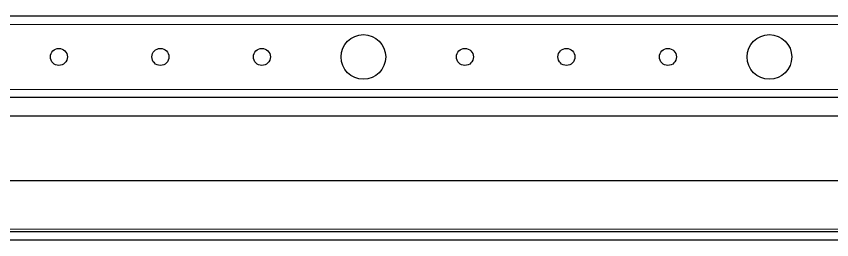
# Model space of a CAD drawing. Header units: millimetres. Extents: x -1564 to 3390, y -1920 to 1219.
# Drawn here: x -807.9 to -607.1, y -1098.7 to -1043.7 of the extents above; entities that cross this region are included whole.
import ezdxf

# ---------------------------------------------------------------- set-up
doc = ezdxf.new("R2010")
doc.units = ezdxf.units.MM

msp = doc.modelspace()

# ---------------------------------------------------------------- linework, layer by layer
at = {"color": 7, "linetype": 'Continuous', "lineweight": 25}
for p, q in [((-559.94, -1043.72), (-1139.94, -1043.72)), ((-559.94, -1063.72), (-1139.94, -1063.72)), ((-1165.44, -1068.22), (-559.34, -1068.22)), ((-432.44, -1084.22), (-1165.44, -1084.22)), ((-1217.14, -1096.72), (-426.74, -1096.72)), ((-1217.14, -1098.72), (-426.74, -1098.72))]:
    msp.add_line(p, q, dxfattribs=at)
at = {"color": 8, "linetype": 'Continuous', "lineweight": 18}
for p, q in [((-559.94, -1045.72), (-1139.94, -1045.72)), ((-559.94, -1061.72), (-1139.94, -1061.72)), ((-530.41, -1096.12), (-1113.47, -1096.12))]:
    msp.add_line(p, q, dxfattribs=at)
at = {"color": 7, "linetype": 'Continuous', "lineweight": 25}
for centre, radius in [((-722.44, -1053.72), 5.5), ((-622.44, -1053.72), 5.5), ((-797.44, -1053.72), 2.1), ((-772.44, -1053.72), 2.1), ((-747.44, -1053.72), 2.1), ((-697.44, -1053.72), 2.1), ((-672.44, -1053.72), 2.1), ((-647.44, -1053.72), 2.1)]:
    msp.add_circle(centre, radius, dxfattribs=at)

doc.saveas('drawing.dxf')
